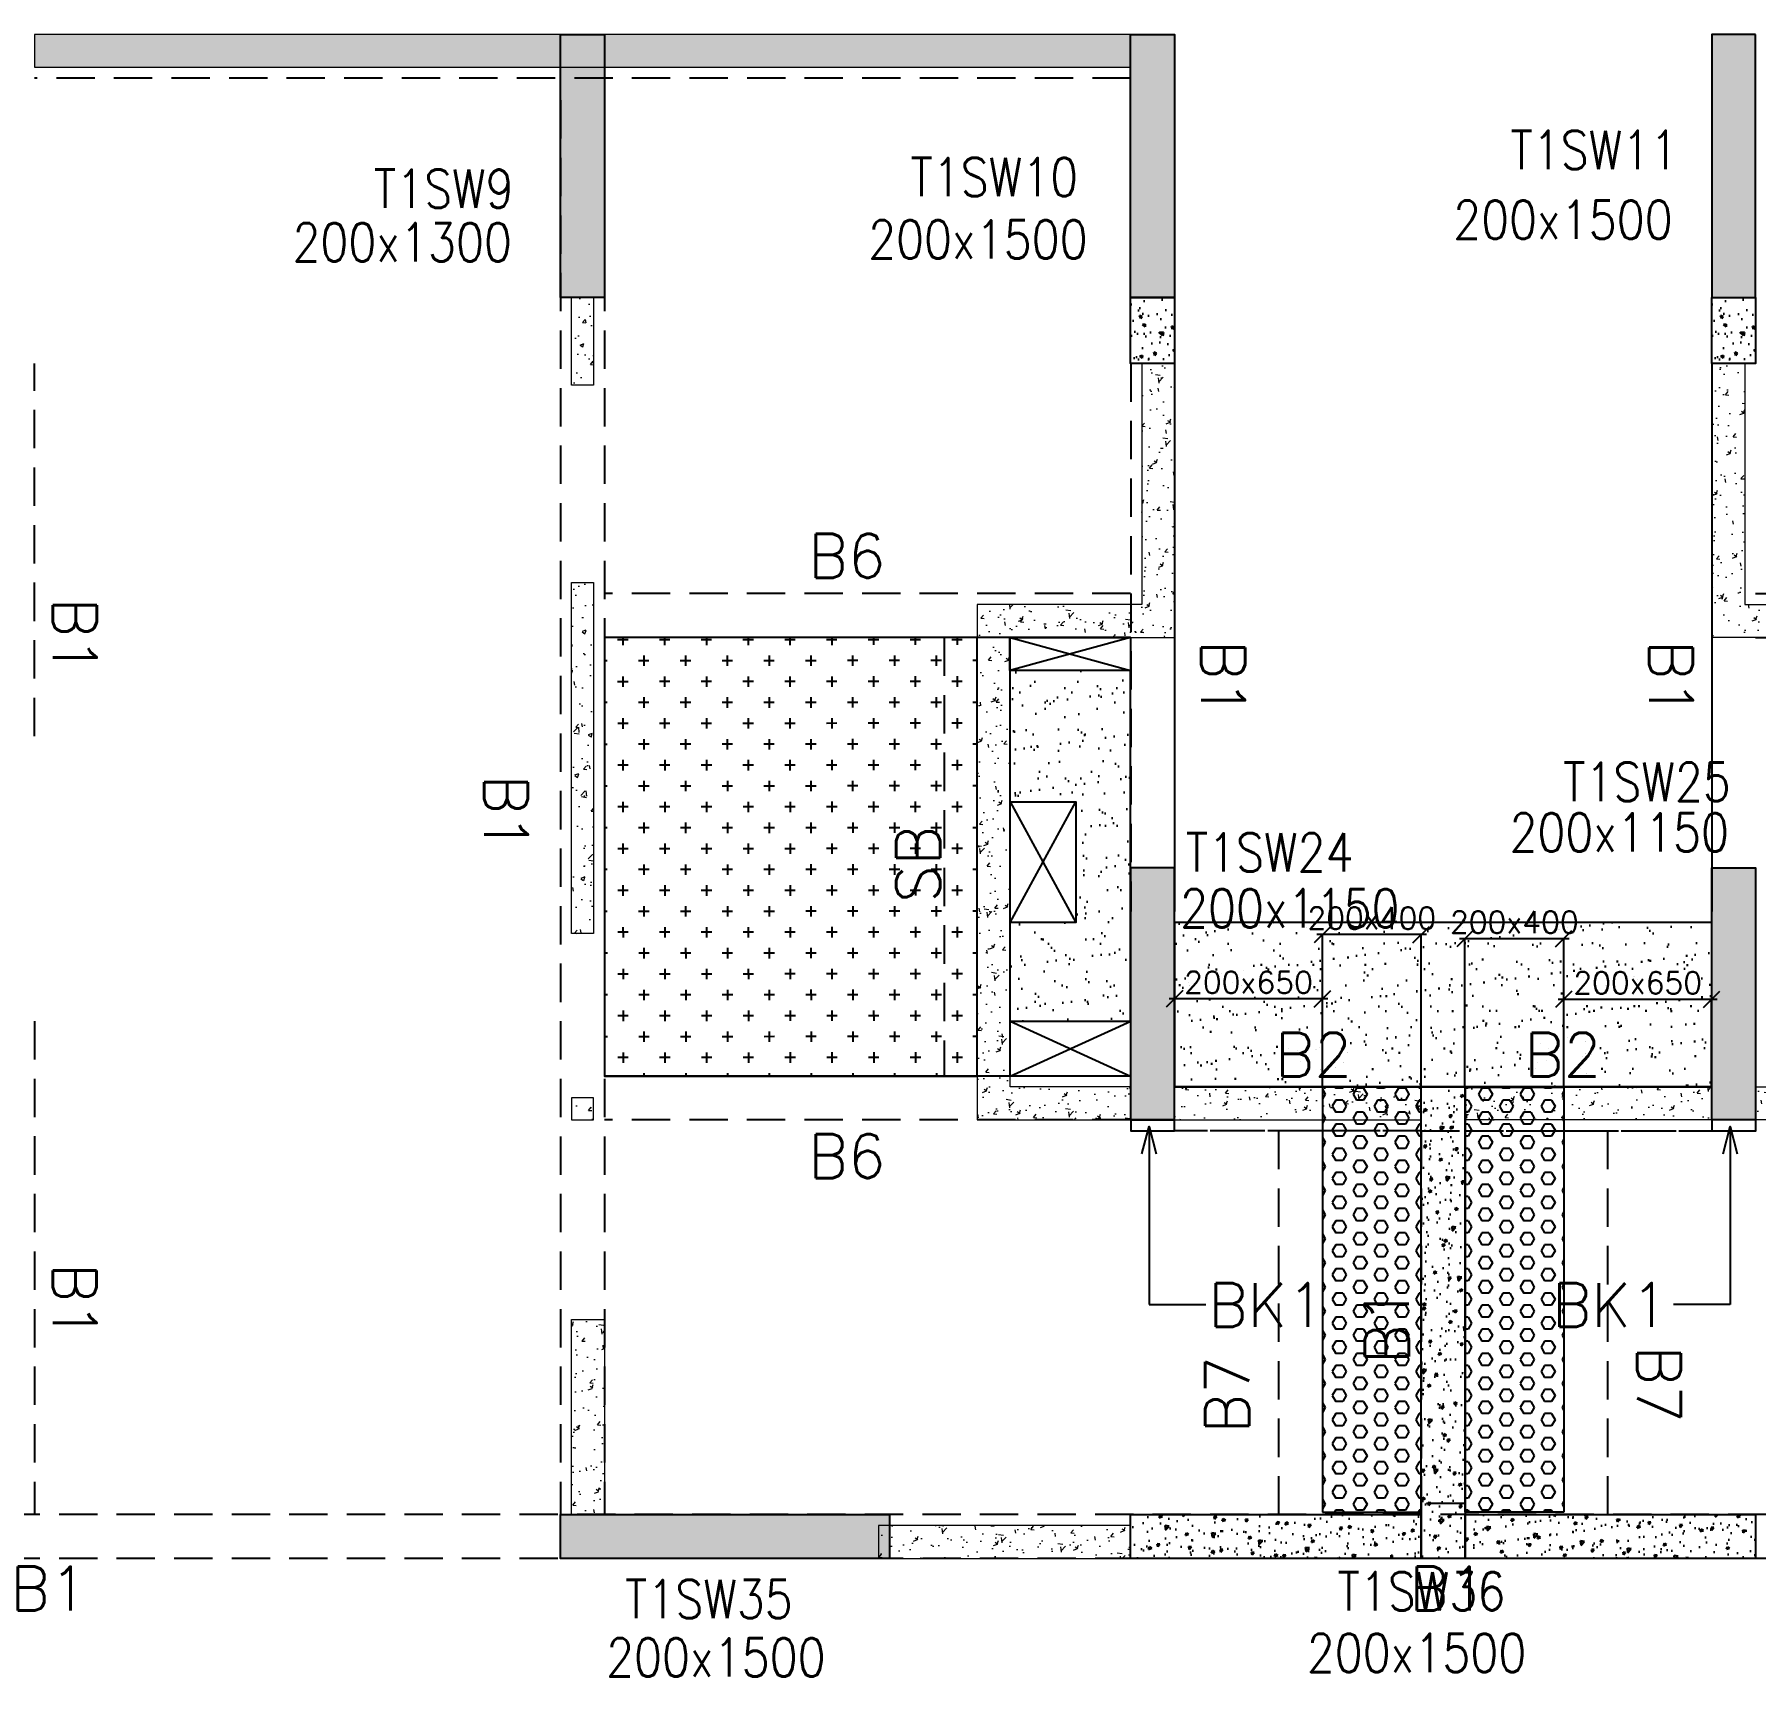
# Model space of a CAD drawing. Header units: millimetres. Extents: x 1078357 to 2594950, y -4969473 to -4636555.
# Drawn here: x 2183805 to 2191655, y -4665641 to -4658153 of the extents above; entities that cross this region are included whole.
import ezdxf

# ---------------------------------------------------------------- set-up
doc = ezdxf.new("R2010")
doc.units = ezdxf.units.MM
doc.header["$PDMODE"] = 35
for name, pattern in [('CONTINOUS', [0]), ('HIDDEN', [0.375, 0.25, -0.125]), ('New Retail block$0$CONTINOUS', [0])]:
    doc.linetypes.add(name, pattern=pattern)
doc.layers.get('0').update_dxf_attribs({"lineweight": 0})
doc.layers.get('Defpoints').update_dxf_attribs({"lineweight": 0})
for name, color, linetype, lineweight in [('A-_ANOTDIMA_D-', 6, 'Continuous', 13), ('COL. NO.', 30, 'Continuous', 25), ('COL. SIZE', 7, 'Continuous', 25), ('DIM', 9, 'Continuous', 25), ('HATCH', 8, 'Continuous', 30), ('RCC UPSTAND', 43, 'Continuous', 30), ('S-NON STR RCC WALL', 8, 'Continuous', 0)]:
    doc.layers.add(name, color=color, linetype=linetype, lineweight=lineweight)
for name, color, linetype in [('B-200x325', 201, 'HIDDEN'), ('B-200x375', 41, 'HIDDEN'), ('B-200x400', 44, 'HIDDEN'), ('B-200x650', 241, 'HIDDEN'), ('B-300xSLAB THK.', 151, 'Continuous'), ('BK1-200x650', 241, 'HIDDEN'), ('DC BEAM NO.', 7, 'Continuous'), ('DROP SLAB', 8, 'Continuous'), ('NON STR. RCC WALL', 6, 'Continuous'), ('S-COLUMN_SHEAR WALL', 1, 'Continuous'), ('S-PROJECTION', 54, 'New Retail block$0$CONTINOUS'), ('SLAB FOLD', 8, 'Continuous')]:
    doc.layers.add(name, color=color, linetype=linetype)
doc.styles.add('Roman', font='romans')
doc.styles.add('ROMANS', font='romans.shx', dxfattribs={"width": 0.85})
doc.dimstyles.new('HARESH', dxfattribs={"dimtxt": 150, "dimasz": 75, "dimexe": 0, "dimexo": 0, "dimgap": 25, "dimtad": 1, "dimdec": 0, "dimdsep": 46, "dimtxsty": 'Roman', "dimblk": 'OBLIQUE', "dimcen": 225, "dimdle": 25, "dimclrd": 2, "dimclre": 2, "dimclrt": 7, "dimadec": 8, "dimazin": 1, "dimtfac": 1, "dimtdec": 0, "dimtmove": 0, "dimatfit": 0, "dimfxl": 1, "dimlwd": -1, "dimlwe": -1, "dimarcsym": 0})
pattern_1 = [(50, (-4174040.86, 23111537.25), (182.184669, -15.9390855), [19.05, -209.55]), (355, (-4174040.86, 23111537.25), (-35.2434214, 191.0568452), [15.24, -167.6405842]), (100.4514447, (-4174025.68, 23111535.92), (146.9412471, 175.1177519), [16.1900088, -178.0902446]), (46.1842, (-4174040.86, 23111588.05), (271.0790409, -42.042328), [28.575, -314.325]), (96.6355576, (-4174018.27, 23111584.54), (237.404134, 247.4261246), [24.2850231, -267.1356082]), (351.1841512, (-4174040.86, 23111588.05), (237.404134, 247.4261246), [22.859967, -251.459732]), (21, (-4174015.46, 23111575.35), (151.6143913, -102.2651982), [19.05, -209.55]), (326, (-4174015.46, 23111575.35), (61.8020283, 184.1879661), [15.24, -167.64]), (71.451445, (-4174002.83, 23111566.83), (213.4164193, 81.9227689), [16.1900088, -178.0899376]), (37.5, (-4174040.86, 23111537.25), (3.08860325, 84.55503887), [0, -165.608, 0, -170.18, 0, -168.275]), (7.5, (-4174040.86, 23111537.25), (66.8196625, 100.18057482), [0, -97.028, 0, -161.798, 0, -64.135]), (327.5, (-4174097.5, 23111537.25), (135.59059517, -5.728744), [0, -63.5, 0, -198.12, 0, -262.89]), (317.5, (-4174122.9, 23111537.25), (148.1291814, 25.42649103), [0, -82.55, 0, -131.572, 0, -186.69])]
pattern_2 = [(230, (4727549.14, -7873102.54), (-143.4520365, 12.550427), [15, -165]), (175, (4727549.14, -7873102.54), (27.7502667, -150.438427), [12, -132]), (280.4514445, (4727537.18, -7873101.49), (-115.7017693, -137.887998), [12.7480384, -140.2284224]), (226.1842, (4727549.14, -7873142.54), (-213.448266, 33.103856), [22.5, -247.5]), (276.6356355, (4727531.35, -7873139.78), (-186.932389, -194.82372), [19.122068, -210.342752]), (171.184164, (4727549.14, -7873142.54), (-186.932389, -194.82372), [18, -198]), (201, (4727529.14, -7873132.54), (-119.3814104, 80.523778), [15, -165]), (146, (4727529.14, -7873132.54), (-48.6630664, -145.030009), [12, -132]), (251.4514447, (4727519.19, -7873125.83), (-168.0444753, -64.5062306), [12.748038, -140.2284224]), (217.5, (4727549.137, -7873102.536), (-2.43197106, -66.57877077), [0, -130.4, 0, -134, 0, -132.5]), (187.5, (4727549.14, -7873102.536), (-52.6139075, -78.8823424), [0, -76.4, 0, -127.4, 0, -50.5]), (147.5, (4727593.737, -7873102.536), (-106.7644872, 4.51097435), [0, -50, 0, -156, 0, -207]), (137.5, (4727613.74, -7873102.54), (-116.6372339, -20.0209965), [0, -65, 0, -103.6, 0, -147])]
pattern_3 = [(180, (2168054.783, -4476147.51), (-7e-15, -54.992613), [31.75, -63.5]), (300, (2168054.783, -4476147.51), (47.625, 27.496307), [31.75, -63.5]), (240, (2168023.033, -4476147.51), (47.625, -27.496307), [31.75, -63.5])]

# ---------------------------------------------------------------- blocks, each defined once
blk = doc.blocks.new('_Oblique')
at = {"color": 0, "linetype": 'ByBlock', "lineweight": -2}
blk.add_line((-0.5, -0.5), (0.5, 0.5), dxfattribs=at)
blk = doc.blocks.new('*D1574')
at = {"layer": 'Defpoints', "color": 0, "ltscale": 700, "transparency": 16777216}
for p in [(2189679.3, -4662257.5), (2189679.3, -4662952.5, 0), (2190129.4, -4662952.5, 0)]:
    blk.add_point(p, dxfattribs=at)
at = {"layer": 'DIM', "color": 2, "ltscale": 700, "transparency": 16777216}
for p, q in [((2190154.4, -4662257.5), (2189654.3, -4662257.5)), ((2189679.3, -4662952.5), (2189679.3, -4662257.5)), ((2190129.4, -4662952.5), (2190129.4, -4662257.5))]:
    blk.add_line(p, q, dxfattribs=at)
at = {"layer": 'DIM', "color": 2, "ltscale": 700, "transparency": 16777216, "xscale": 75, "yscale": 75, "zscale": 75, "rotation": 180}
blk.add_blockref('_Oblique', (2189679.3, -4662257.5), dxfattribs=at)
at = {"layer": 'DIM', "color": 2, "ltscale": 700, "transparency": 16777216, "xscale": 75, "yscale": 75, "zscale": 75}
blk.add_blockref('_Oblique', (2190129.4, -4662257.5), dxfattribs=at)
at = {"layer": 'DIM', "color": 7, "ltscale": 700, "transparency": 16777216, "insert": (2189904.3, -4662182.5), "char_height": 150, "attachment_point": 5, "style": 'Roman'}
blk.add_mtext('{\\H0.666667x;200x400}', dxfattribs=at)
blk = doc.blocks.new('*D1575')
at = {"layer": 'Defpoints', "color": 0, "ltscale": 700, "transparency": 16777216}
for p in [(2189004.6, -4662550.4), (2189004.6, -4662952.5, 0), (2189679.3, -4662952.5, 0)]:
    blk.add_point(p, dxfattribs=at)
at = {"layer": 'DIM', "color": 2, "ltscale": 700, "transparency": 16777216}
for p, q in [((2189704.3, -4662550.4), (2188979.6, -4662550.4)), ((2189004.6, -4662952.5), (2189004.6, -4662550.4)), ((2189679.3, -4662952.5), (2189679.3, -4662550.4))]:
    blk.add_line(p, q, dxfattribs=at)
at = {"layer": 'DIM', "color": 2, "ltscale": 700, "transparency": 16777216, "xscale": 75, "yscale": 75, "zscale": 75, "rotation": 180}
blk.add_blockref('_Oblique', (2189004.6, -4662550.4), dxfattribs=at)
at = {"layer": 'DIM', "color": 2, "ltscale": 700, "transparency": 16777216, "xscale": 75, "yscale": 75, "zscale": 75}
blk.add_blockref('_Oblique', (2189679.3, -4662550.4), dxfattribs=at)
at = {"layer": 'DIM', "color": 7, "ltscale": 700, "transparency": 16777216, "insert": (2189341.9, -4662475.4), "char_height": 150, "attachment_point": 5, "style": 'Roman'}
blk.add_mtext('{\\H0.666667x;200x650}', dxfattribs=at)
blk = doc.blocks.new('*D1576')
at = {"layer": 'Defpoints', "color": 0, "ltscale": 700, "transparency": 16777216}
for p in [(2190779.5, -4662275.8), (2190329.4, -4662952.5, 0), (2190779.5, -4662952.5, 0)]:
    blk.add_point(p, dxfattribs=at)
at = {"layer": 'DIM', "color": 2, "ltscale": 700, "transparency": 16777216}
for p, q in [((2190304.4, -4662275.8), (2190804.5, -4662275.8)), ((2190329.4, -4662952.5), (2190329.4, -4662275.8)), ((2190779.5, -4662952.5), (2190779.5, -4662275.8))]:
    blk.add_line(p, q, dxfattribs=at)
at = {"layer": 'DIM', "color": 2, "ltscale": 700, "transparency": 16777216, "xscale": 75, "yscale": 75, "zscale": 75, "rotation": 180}
blk.add_blockref('_Oblique', (2190329.4, -4662275.8), dxfattribs=at)
at = {"layer": 'DIM', "color": 2, "ltscale": 700, "transparency": 16777216, "xscale": 75, "yscale": 75, "zscale": 75}
blk.add_blockref('_Oblique', (2190779.5, -4662275.8), dxfattribs=at)
at = {"layer": 'DIM', "color": 7, "ltscale": 700, "transparency": 16777216, "insert": (2190554.5, -4662200.8), "char_height": 150, "attachment_point": 5, "style": 'Roman'}
blk.add_mtext('{\\H0.666667x;200x400}', dxfattribs=at)
blk = doc.blocks.new('*D1577')
at = {"layer": 'Defpoints', "color": 0, "ltscale": 700, "transparency": 16777216}
for p in [(2191454.4, -4662552.4), (2190779.5, -4662952.5, 0), (2191454.4, -4662952.5, 0)]:
    blk.add_point(p, dxfattribs=at)
at = {"layer": 'DIM', "color": 2, "ltscale": 700, "transparency": 16777216}
for p, q in [((2190754.5, -4662552.4), (2191479.4, -4662552.4)), ((2190779.5, -4662952.5), (2190779.5, -4662552.4)), ((2191454.4, -4662952.5), (2191454.4, -4662552.4))]:
    blk.add_line(p, q, dxfattribs=at)
at = {"layer": 'DIM', "color": 2, "ltscale": 700, "transparency": 16777216, "xscale": 75, "yscale": 75, "zscale": 75, "rotation": 180}
blk.add_blockref('_Oblique', (2190779.5, -4662552.4), dxfattribs=at)
at = {"layer": 'DIM', "color": 2, "ltscale": 700, "transparency": 16777216, "xscale": 75, "yscale": 75, "zscale": 75}
blk.add_blockref('_Oblique', (2191454.4, -4662552.4), dxfattribs=at)
at = {"layer": 'DIM', "color": 7, "ltscale": 700, "transparency": 16777216, "insert": (2191117, -4662477.4), "char_height": 150, "attachment_point": 5, "style": 'Roman'}
blk.add_mtext('{\\H0.666667x;200x650}', dxfattribs=at)
blk = doc.blocks.new('G$CD63B60BD')
at = {"layer": 'COL. NO.', "linetype": 'Continuous', "style": 'ROMANS', "width": 0.85}
for s, p in [('T1SW11', (25182.1, 15285.8, -320.4)), ('T1SW10', (22445.4, 15162.1, -320.4)), ('T1SW9', (19998.6, 15108.5, -323.1)), ('T1SW25', (25422.3, 12404.1, -320.4)), ('T1SW24', (23701.3, 12082.3, -320.4)), ('T1SW36', (24393.6, 8712.9, -320.4)), ('T1SW35', (21143.9, 8676.9, -320.4))]:
    blk.add_text(s, height=175, dxfattribs=at).set_placement(p)
at = {"layer": 'COL. SIZE', "linetype": 'Continuous', "style": 'ROMANS', "width": 0.85}
for s, p in [('200x1500', (24921.1, 14967.4, -320.4)), ('200x1300', (19627.1, 14864.7, -323.1)), ('200x1500', (22252.8, 14877.6, -320.4)), ('200x1150', (25177.8, 12173.6, -320.4)), ('200x1150', (23675.2, 11827.3, -320.4)), ('200x1500', (21057.7, 8411.3, -320.4)), ('200x1500', (24253.5, 8431.8, -320.4))]:
    blk.add_text(s, height=175, dxfattribs=at).set_placement(p)

msp = doc.modelspace()

# ---------------------------------------------------------------- hatches: boundary and pattern name
at = {"layer": 'DROP SLAB'}
h = msp.add_hatch(dxfattribs=at)
h.set_pattern_fill('CROSS', color=8, scale=15, angle=0.03079)
h.set_pattern_definition([(180.03079016, (-1099062.11, 9379553.9), (-95.1987999, -95.3011726), [47.625, -142.875]), (270.03079016, (-1099085.93, 9379577.7), (95.3011726, -95.1987999), [47.625, -142.875])])
h.paths.add_polyline_path([(2188104.6, -4660902.8), (2186404.6, -4660902.8), (2186404.6, -4662902.6), (2188104.6, -4662902.6)])
at = {"layer": 'HATCH'}
h = msp.add_hatch(dxfattribs=at)
h.set_pattern_fill('AR-SAND', color=8, scale=3, angle=0.02985)
h.set_pattern_definition([(37.47015413, (-2843228.97, 18697456.11), (-4.72361136, 146.8264517), [0, -115.824, 0, -129.54, 0, -123.825]), (7.4701541, (-2843228.97, 18697456.11), (134.9689868, 214.9772528), [0, -62.484, 0, -104.394, 0, -40.005]), (327.4701541, (-2843322.7, 18697456.16), (237.2979035, 0.3075449), [0, -38.1, 0, -137.16, 0, -179.07]), (317.4701541, (-2843322.7, 18697456.16), (229.1017424, 66.759465), [0, -19.05, 0, -89.916, 0, -102.87])])
h.paths.add_polyline_path([(2188804, -4661052.5), (2188254, -4661052.5), (2188254, -4661652.5), (2188554, -4661652.5), (2188554, -4662202.5), (2188254, -4662202.5), (2188254, -4662652.5), (2188804, -4662652.5)])
h = msp.add_hatch(dxfattribs=at)
h.set_pattern_fill('AR-SAND', color=8, scale=3, angle=179.97015)
h.set_pattern_definition([(37.4701541, (-1779853.65, 14013436.92), (-4.72361136, 146.8264517), [0, -115.824, 0, -129.54, 0, -123.825]), (7.4701541, (-1779853.65, 14013436.92), (134.9689868, 214.9772528), [0, -62.484, 0, -104.394, 0, -40.005]), (327.4701541, (-1779947.37, 14013436.97), (237.2979035, 0.3075449), [0, -38.1, 0, -137.16, 0, -179.07]), (317.4701541, (-1779947.37, 14013436.97), (229.1017424, 66.759465), [0, -19.05, 0, -89.916, 0, -102.87])])
h.paths.add_polyline_path([(2191454.6, -4662202.5), (2189004.6, -4662202.5), (2189004.6, -4662952.5), (2191454.6, -4662952.5)])
h = msp.add_hatch(dxfattribs=at)
h.set_pattern_fill('AR-SAND', color=8, scale=3, angle=179.97015)
h.set_pattern_definition([(37.4701541, (-1779853.23, 14013436.91), (-4.72361136, 146.8264517), [0, -115.824, 0, -129.54, 0, -123.825]), (7.4701541, (-1779853.23, 14013436.9), (134.9689868, 214.9772528), [0, -62.484, 0, -104.394, 0, -40.005]), (327.4701541, (-1779946.95, 14013436.96), (237.2979035, 0.3075449), [0, -38.1, 0, -137.16, 0, -179.07]), (317.4701541, (-1779946.95, 14013436.96), (229.1017424, 66.759465), [0, -19.05, 0, -89.916, 0, -102.87])])
h.paths.add_polyline_path([(2191455, -4662352.5), (2189005, -4662352.5), (2189005, -4662952.5), (2191455, -4662952.5)])
at = {"layer": 'RCC UPSTAND'}
h = msp.add_hatch(dxfattribs=at)
h.set_pattern_fill('AR-CONC', color=8, scale=20, angle=90)
h.set_pattern_definition([(140, (-1019195.48, -7198097.03), (12.550427, 143.4520365), [15, -165]), (85, (-1019195.48, -7198097.03), (-150.438427, -27.7502667), [12, -132]), (190.4514445, (-1019194.43, -7198085.08), (-137.887998, 115.7017693), [12.7480384, -140.2284224]), (136.1842, (-1019235.48, -7198097.03), (33.103856, 213.448266), [22.5, -247.5]), (186.6356355, (-1019232.72, -7198079.25), (-194.82372, 186.932389), [19.122068, -210.342752]), (81.184164, (-1019235.48, -7198097.03), (-194.82372, 186.932389), [18, -198]), (111, (-1019225.48, -7198077.03), (80.523778, 119.3814104), [15, -165]), (56, (-1019225.48, -7198077.03), (-145.030009, 48.6630664), [12, -132]), (161.4514447, (-1019218.77, -7198067.09), (-64.5062306, 168.0444753), [12.748038, -140.2284224]), (127.5, (-1019195.48, -7198097.034), (-66.57877077, 2.43197106), [0, -130.4, 0, -134, 0, -132.5]), (97.5, (-1019195.48, -7198097.034), (-78.8823424, 52.6139075), [0, -76.4, 0, -127.4, 0, -50.5]), (57.5, (-1019195.48, -7198141.634), (4.51097435, 106.7644872), [0, -50, 0, -156, 0, -207]), (47.5, (-1019195.48, -7198161.63), (-20.0209965, 116.6372339), [0, -65, 0, -103.6, 0, -147])])
h.paths.add_polyline_path([(2189004.5, -4659352.5), (2189004.5, -4659652.5), (2188804.6, -4659652.5), (2188804.6, -4659352.5)])
h = msp.add_hatch(dxfattribs=at)
h.set_pattern_fill('AR-CONC', color=8, scale=20, angle=90)
h.set_pattern_definition([(140, (-1016545.48, -7198097.04), (12.550427, 143.4520365), [15, -165]), (85, (-1016545.48, -7198097.04), (-150.438427, -27.7502667), [12, -132]), (190.4514445, (-1016544.43, -7198085.08), (-137.887998, 115.7017693), [12.7480384, -140.2284224]), (136.1842, (-1016585.48, -7198097.04), (33.103856, 213.448266), [22.5, -247.5]), (186.6356355, (-1016582.72, -7198079.25), (-194.82372, 186.932389), [19.122068, -210.342752]), (81.184164, (-1016585.48, -7198097.04), (-194.82372, 186.932389), [18, -198]), (111, (-1016575.48, -7198077.04), (80.523778, 119.3814104), [15, -165]), (56, (-1016575.48, -7198077.04), (-145.030009, 48.6630664), [12, -132]), (161.4514447, (-1016568.77, -7198067.09), (-64.5062306, 168.0444753), [12.748038, -140.2284224]), (127.5, (-1016545.48, -7198097.04), (-66.57877077, 2.43197106), [0, -130.4, 0, -134, 0, -132.5]), (97.5, (-1016545.48, -7198097.04), (-78.8823424, 52.6139075), [0, -76.4, 0, -127.4, 0, -50.5]), (57.5, (-1016545.48, -7198141.64), (4.51097435, 106.7644872), [0, -50, 0, -156, 0, -207]), (47.5, (-1016545.48, -7198161.64), (-20.0209965, 116.6372339), [0, -65, 0, -103.6, 0, -147])])
h.paths.add_polyline_path([(2191654.5, -4659352.5), (2191654.5, -4659652.5), (2191454.6, -4659652.5), (2191454.6, -4659352.5)])
h = msp.add_hatch(dxfattribs=at)
h.set_pattern_fill('AR-CONC', color=8, scale=20, angle=180)
h.set_pattern_definition([(230, (4727549.14, -7873102.54), (-143.4520365, 12.550427), [15, -165]), (175, (4727549.14, -7873102.54), (27.7502667, -150.438427), [12, -132]), (280.4514445, (4727537.18, -7873101.49), (-115.7017693, -137.887998), [12.7480384, -140.2284224]), (226.1842, (4727549.14, -7873142.54), (-213.448266, 33.103856), [22.5, -247.5]), (276.6356355, (4727531.35, -7873139.78), (-186.932389, -194.82372), [19.122068, -210.342752]), (171.184164, (4727549.14, -7873142.54), (-186.932389, -194.82372), [18, -198]), (201, (4727529.14, -7873132.54), (-119.3814104, 80.523778), [15, -165]), (146, (4727529.14, -7873132.54), (-48.6630664, -145.030009), [12, -132]), (251.4514447, (4727519.19, -7873125.83), (-168.0444753, -64.5062306), [12.748038, -140.2284224]), (217.5, (4727549.137, -7873102.536), (-2.43197106, -66.57877077), [0, -130.4, 0, -134, 0, -132.5]), (187.5, (4727549.14, -7873102.536), (-52.6139075, -78.8823424), [0, -76.4, 0, -127.4, 0, -50.5]), (147.5, (4727593.737, -7873102.536), (-106.7644872, 4.51097435), [0, -50, 0, -156, 0, -207]), (137.5, (4727613.74, -7873102.54), (-116.6372339, -20.0209965), [0, -65, 0, -103.6, 0, -147])])
h.paths.add_polyline_path([(2190129.6, -4662952.5), (2190329.6, -4662952.5), (2190329.6, -4665102.5), (2190129.6, -4665102.5)])
h = msp.add_hatch(dxfattribs=at)
h.set_pattern_fill('AR-CONC', color=8, scale=20, angle=180)
h.set_pattern_definition(pattern_2)
h.paths.add_polyline_path([(2188804.6, -4664902.5), (2190129.6, -4664902.5), (2190129.6, -4665102.4), (2188804.6, -4665102.4)])
h = msp.add_hatch(dxfattribs=at)
h.set_pattern_fill('AR-CONC', color=8, scale=20, angle=180)
h.set_pattern_definition(pattern_2)
h.paths.add_polyline_path([(2190329.6, -4664902.5), (2191654.6, -4664902.5), (2191654.6, -4665102.5), (2190329.6, -4665102.5)])
at = {"layer": 'S-COLUMN_SHEAR WALL', "lineweight": 25}
h = msp.add_hatch(color=1, dxfattribs=at)
h.dxf.hatch_style = 1
h.paths.add_polyline_path([(2186204.6, -4659352.6), (2186404.6, -4659352.6), (2186404.6, -4658152.5), (2186204.6, -4658152.5)])
at = {"layer": 'S-COLUMN_SHEAR WALL', "lineweight": 25, "extrusion": (-1.00316e-06, 2.11765e-11, 1)}
h = msp.add_hatch(color=1, dxfattribs=at)
h.dxf.hatch_style = 1
h.paths.add_polyline_path([(2188804.6, -4658152.5), (2189004.6, -4658152.5), (2189004.6, -4659352.5), (2188804.6, -4659352.5)])
at = {"layer": 'S-COLUMN_SHEAR WALL', "lineweight": 25, "extrusion": (1.00316e-06, 1.91639e-11, 1)}
h = msp.add_hatch(color=1, dxfattribs=at)
h.dxf.hatch_style = 1
h.paths.add_polyline_path([(2191654.6, -4658152.5), (2191454.6, -4658152.5), (2191454.6, -4659352.5), (2191654.6, -4659352.5)])
at = {"layer": 'S-COLUMN_SHEAR WALL', "lineweight": 25, "extrusion": (-1.00316e-06, 2.11765e-11, 1)}
h = msp.add_hatch(color=1, dxfattribs=at)
h.dxf.hatch_style = 1
h.paths.add_polyline_path([(2188804.6, -4663102.5), (2189004.6, -4663102.5), (2189004.6, -4661952.6), (2188804.6, -4661952.6)])
at = {"layer": 'S-COLUMN_SHEAR WALL', "lineweight": 25, "extrusion": (1.00316e-06, 1.91639e-11, 1)}
h = msp.add_hatch(color=1, dxfattribs=at)
h.dxf.hatch_style = 1
h.paths.add_polyline_path([(2191654.6, -4663102.5), (2191454.6, -4663102.5), (2191454.6, -4661952.5), (2191654.6, -4661952.5)])
at = {"layer": 'S-COLUMN_SHEAR WALL', "lineweight": 25}
h = msp.add_hatch(color=1, dxfattribs=at)
h.dxf.hatch_style = 1
h.paths.add_polyline_path([(2186204.6, -4664902.5), (2187704.6, -4664902.5), (2187704.6, -4665102.5), (2186204.6, -4665102.5)])
at = {"layer": 'S-NON STR RCC WALL'}
h = msp.add_hatch(dxfattribs=at)
h.set_pattern_fill('AR-CONC', color=256)
h.set_pattern_definition([(50, (-5271265.58, 27795556.43), (182.184669, -15.93908554), [19.05, -209.55]), (355, (-5271265.58, 27795556.43), (-35.2434214, 191.0568452), [15.24, -167.6405842]), (100.4514447, (-5271250.4, 27795555.1), (146.9412471, 175.1177519), [16.1900088, -178.0902446]), (46.1842, (-5271265.58, 27795607.23), (271.0790409, -42.042328), [28.575, -314.325]), (96.6355576, (-5271242.99, 27795603.73), (237.404134, 247.4261246), [24.2850231, -267.1356082]), (351.1841512, (-5271265.58, 27795607.23), (237.404134, 247.4261246), [22.859967, -251.459732]), (21, (-5271240.18, 27795594.53), (151.6143913, -102.2651982), [19.05, -209.55]), (326, (-5271240.18, 27795594.53), (61.8020283, 184.1879661), [15.24, -167.64]), (71.451445, (-5271227.54, 27795586.01), (213.4164193, 81.9227689), [16.1900088, -178.0899376]), (37.5, (-5271265.576, 27795556.434), (3.08860325, 84.55503887), [0, -165.608, 0, -170.18, 0, -168.275]), (7.5, (-5271265.58, 27795556.43), (66.8196625, 100.18057482), [0, -97.028, 0, -161.798, 0, -64.135]), (327.5, (-5271322.22, 27795556.434), (135.59059517, -5.72874399), [0, -63.5, 0, -198.12, 0, -262.89]), (317.5, (-5271347.62, 27795556.43), (148.1291814, 25.42649103), [0, -82.55, 0, -131.572, 0, -186.69])])
h.paths.add_polyline_path([(2188802.1, -4658152.5), (2183805, -4658152.5), (2183805, -4658302.5), (2188802.1, -4658302.5)])
h = msp.add_hatch(dxfattribs=at)
h.set_pattern_fill('AR-CONC', color=256, angle=180)
h.set_pattern_definition([(50, (2186317.86, -4892742.91), (182.18467, -15.93909), [19.05, -209.55]), (355, (2186317.86, -4892742.91), (-35.24342, 191.05685), [15.24, -167.64058]), (100.451445, (2186333.04, -4892744.24), (146.94125, 175.11775), [16.19001, -178.09024]), (46.1842, (2186317.86, -4892692.11), (271.07904, -42.04233), [28.575, -314.325]), (96.63556, (2186340.45, -4892695.62), (237.40413, 247.42612), [24.28502, -267.1356]), (351.18415, (2186317.86, -4892692.1), (237.40413, 247.42612), [22.85997, -251.45973]), (21, (2186343.26, -4892704.81), (151.61439, -102.2652), [19.05, -209.55]), (326, (2186343.26, -4892704.81), (61.80203, 184.18797), [15.24, -167.64]), (71.451445, (2186355.9, -4892713.33), (213.41642, 81.92277), [16.19001, -178.08994]), (37.5, (2186317.86, -4892742.91), (3.088603, 84.555039), [0, -165.608, 0, -170.18, 0, -168.275]), (7.5, (2186317.86, -4892742.91), (66.819663, 100.180575), [0, -97.028, 0, -161.798, 0, -64.135]), (327.5, (2186261.216, -4892742.91), (135.590595, -5.728744), [0, -63.5, 0, -198.12, 0, -262.89]), (317.5, (2186235.82, -4892742.91), (148.12918, 25.42649), [0, -82.55, 0, -131.572, 0, -186.69])])
h.paths.add_polyline_path([(2186255.1, -4659352.5), (2186355.1, -4659352.5), (2186355, -4659752.5), (2186255, -4659752.5)])
h = msp.add_hatch(dxfattribs=at)
h.set_pattern_fill('AR-CONC', color=256)
h.set_pattern_definition(pattern_1)
h.paths.add_polyline_path([(2188105, -4660752.5), (2188105, -4663102.5), (2188805, -4663102.5), (2188805, -4662952.5), (2188255, -4662952.5), (2188255, -4660902.5), (2189005, -4660902.5), (2189005, -4659652.5), (2188855, -4659652.5), (2188855, -4660752.5)])
h = msp.add_hatch(dxfattribs=at)
h.set_pattern_fill('AR-CONC', color=256, angle=180)
h.set_pattern_definition(pattern_1)
h.paths.add_polyline_path([(2192355, -4660752.5), (2192355, -4663102.5), (2191655, -4663102.5), (2191655, -4662952.5), (2192205, -4662952.5), (2192205, -4660902.5), (2191455, -4660902.5), (2191455, -4659652.5), (2191605, -4659652.5), (2191605, -4660752.5)])
h = msp.add_hatch(dxfattribs=at)
h.set_pattern_fill('AR-CONC', color=256, angle=180)
h.set_pattern_definition([(50, (3283542.57, -9576762.1), (182.184669, -15.9390855), [19.05, -209.55]), (355, (3283542.57, -9576762.1), (-35.2434214, 191.056845), [15.24, -167.640584]), (100.4514447, (3283557.76, -9576763.43), (146.941247, 175.117752), [16.190009, -178.0902446]), (46.1842, (3283542.57, -9576711.3), (271.079041, -42.042328), [28.575, -314.325]), (96.6355576, (3283565.16, -9576714.8), (237.404134, 247.426125), [24.285023, -267.135608]), (351.184151, (3283542.57, -9576711.3), (237.404134, 247.426125), [22.859967, -251.459732]), (21, (3283567.97, -9576724), (151.6143913, -102.265198), [19.05, -209.55]), (326, (3283567.97, -9576724), (61.802028, 184.187966), [15.24, -167.64]), (71.451445, (3283580.6, -9576732.52), (213.416419, 81.922769), [16.190009, -178.0899376]), (37.5, (3283542.573, -9576762.1), (3.08860325, 84.5550389), [0, -165.608, 0, -170.18, 0, -168.275]), (7.5, (3283542.57, -9576762.1), (66.8196625, 100.1805748), [0, -97.028, 0, -161.798, 0, -64.135]), (327.5, (3283485.93, -9576762.1), (135.5905952, -5.728744), [0, -63.5, 0, -198.12, 0, -262.89]), (317.5, (3283460.53, -9576762.1), (148.1291814, 25.426491), [0, -82.55, 0, -131.572, 0, -186.69])])
h.paths.add_polyline_path([(2186255, -4660652.5), (2186355, -4660652.5), (2186355, -4662252.5), (2186255, -4662252.5)])
h = msp.add_hatch(dxfattribs=at)
h.set_pattern_fill('AR-CONC', color=256)
h.set_pattern_definition(pattern_1)
h.paths.add_polyline_path([(2190130, -4662952.5), (2189005, -4662952.5), (2189005, -4663102.5), (2190130, -4663102.5)])
h = msp.add_hatch(dxfattribs=at)
h.set_pattern_fill('AR-CONC', color=256, angle=180)
h.set_pattern_definition(pattern_1)
h.paths.add_polyline_path([(2190330, -4662952.5), (2191455, -4662952.5), (2191455, -4663102.5), (2190330, -4663102.5)])
h = msp.add_hatch(dxfattribs=at)
h.set_pattern_fill('AR-CONC', color=256, angle=180)
h.set_pattern_definition([(50, (3283529.36, -9578126.76), (182.184669, -15.9390855), [19.05, -209.55]), (355, (3283529.36, -9578126.76), (-35.2434214, 191.056845), [15.24, -167.640584]), (100.4514447, (3283544.54, -9578128.1), (146.941247, 175.117752), [16.190009, -178.0902446]), (46.1842, (3283529.36, -9578075.96), (271.079041, -42.042328), [28.575, -314.325]), (96.6355576, (3283551.95, -9578079.47), (237.404134, 247.426125), [24.285023, -267.135608]), (351.184151, (3283529.36, -9578075.96), (237.404134, 247.426125), [22.859967, -251.459732]), (21, (3283554.76, -9578088.66), (151.6143913, -102.265198), [19.05, -209.55]), (326, (3283554.76, -9578088.66), (61.802028, 184.187966), [15.24, -167.64]), (71.451445, (3283567.4, -9578097.19), (213.416419, 81.922769), [16.190009, -178.0899376]), (37.5, (3283529.36, -9578126.765), (3.08860325, 84.5550389), [0, -165.608, 0, -170.18, 0, -168.275]), (7.5, (3283529.36, -9578126.765), (66.8196625, 100.1805748), [0, -97.028, 0, -161.798, 0, -64.135]), (327.5, (3283472.72, -9578126.765), (135.5905952, -5.728744), [0, -63.5, 0, -198.12, 0, -262.89]), (317.5, (3283447.32, -9578126.76), (148.1291814, 25.426491), [0, -82.55, 0, -131.572, 0, -186.69])])
h.paths.add_polyline_path([(2186255, -4663102.5), (2186355, -4663102.5), (2186355, -4663002.5), (2186255, -4663002.5)])
h = msp.add_hatch(dxfattribs=at)
h.set_pattern_fill('AR-CONC', color=256, angle=180)
h.set_pattern_definition([(50, (-5265280.32, 27795556.43), (182.184669, -15.93908554), [19.05, -209.55]), (355, (-5265280.32, 27795556.43), (-35.2434214, 191.0568452), [15.24, -167.6405842]), (100.4514447, (-5265265.14, 27795555.1), (146.9412471, 175.1177519), [16.1900088, -178.0902446]), (46.1842, (-5265280.32, 27795607.23), (271.0790409, -42.042328), [28.575, -314.325]), (96.6355576, (-5265257.73, 27795603.72), (237.404134, 247.4261246), [24.2850231, -267.1356082]), (351.1841512, (-5265280.32, 27795607.23), (237.404134, 247.4261246), [22.859967, -251.459732]), (21, (-5265254.92, 27795594.53), (151.6143913, -102.2651982), [19.05, -209.55]), (326, (-5265254.92, 27795594.53), (61.8020283, 184.1879661), [15.24, -167.64]), (71.451445, (-5265242.29, 27795586), (213.4164193, 81.9227689), [16.1900088, -178.0899376]), (37.5, (-5265280.32, 27795556.43), (3.08860325, 84.55503887), [0, -165.608, 0, -170.18, 0, -168.275]), (7.5, (-5265280.32, 27795556.43), (66.8196625, 100.18057482), [0, -97.028, 0, -161.798, 0, -64.135]), (327.5, (-5265336.964, 27795556.43), (135.59059517, -5.72874399), [0, -63.5, 0, -198.12, 0, -262.89]), (317.5, (-5265362.36, 27795556.43), (148.1291814, 25.42649103), [0, -82.55, 0, -131.572, 0, -186.69])])
h.paths.add_polyline_path([(2186255, -4664012.5), (2186405, -4664012.5), (2186405, -4664902.4), (2186255, -4664902.4)])
h = msp.add_hatch(dxfattribs=at)
h.set_pattern_fill('AR-CONC', color=256)
h.set_pattern_definition([(50, (-4174040.86, 23111537.25), (182.184669, -15.9390855), [19.05, -209.55]), (355, (-4174040.86, 23111537.25), (-35.2434214, 191.0568452), [15.24, -167.6405842]), (100.4514447, (-4174025.68, 23111535.92), (146.9412471, 175.1177519), [16.1900088, -178.0902446]), (46.1842, (-4174040.86, 23111588.05), (271.0790409, -42.042328), [28.575, -314.325]), (96.6355576, (-4174018.27, 23111584.54), (237.404134, 247.4261246), [24.2850231, -267.1356082]), (351.1841512, (-4174040.86, 23111588.05), (237.404134, 247.4261246), [22.859967, -251.459732]), (21, (-4174015.46, 23111575.35), (151.6143913, -102.2651982), [19.05, -209.55]), (326, (-4174015.46, 23111575.35), (61.8020283, 184.1879661), [15.24, -167.64]), (71.451445, (-4174002.83, 23111566.83), (213.4164193, 81.9227689), [16.1900088, -178.0899376]), (37.5, (-4174040.86, 23111537.25), (3.08860325, 84.55503887), [0, -165.608, 0, -170.18, 0, -168.275]), (7.5, (-4174040.86, 23111537.25), (66.8196625, 100.18057482), [0, -97.028, 0, -161.798, 0, -64.135]), (327.5, (-4174097.5, 23111537.25), (135.59059517, -5.728744), [0, -63.5, 0, -198.12, 0, -262.89]), (317.5, (-4174122.9, 23111537.25), (148.1291814, 25.42649103), [0, -82.55, 0, -131.572, 0, -186.69])])
h.paths.add_polyline_path([(2188805, -4664952.5), (2187655, -4664952.5), (2187655, -4665102.5), (2188805, -4665102.5)])
at = {"layer": 'SLAB FOLD', "ltscale": 1000}
h = msp.add_hatch(dxfattribs=at)
h.set_pattern_fill('HEX', color=8, scale=10, angle=180)
h.set_pattern_definition(pattern_3)
h.paths.add_polyline_path([(2190129.8, -4664891.9), (2189679.8, -4664891.9), (2189679.8, -4662952.6), (2190129.8, -4662952.6)])
h = msp.add_hatch(dxfattribs=at)
h.set_pattern_fill('HEX', color=8, scale=10, angle=180)
h.set_pattern_definition(pattern_3)
h.paths.add_polyline_path([(2190330.2, -4664891.9), (2190780.2, -4664891.9), (2190780.2, -4662952.6), (2190330.2, -4662952.6)])

# ---------------------------------------------------------------- linework, layer by layer
at = {"layer": 'B-200x325', "ltscale": 700}
for p, q in [((2188804.6, -4660702.8, 0), (2186404.6, -4660702.8, 0)), ((2191654.6, -4660702.8, 0), (2194054.6, -4660702.8, 0)), ((2188804.4, -4663102.6, 0), (2186404.6, -4663102.6, 0))]:
    msp.add_line(p, q, dxfattribs=at)
at = {"layer": 'B-200x325', "linetype": 'Continuous', "ltscale": 700}
for p, q in [((2188804.6, -4660902.8, 0), (2186404.6, -4660902.8, 0)), ((2191654.6, -4660902.8, 0), (2194054.6, -4660902.8, 0)), ((2188804.4, -4662902.6, 0), (2186404.6, -4662902.6, 0))]:
    msp.add_line(p, q, dxfattribs=at)
at = {"layer": 'B-200x375', "ltscale": 700}
for p, q in [((2189479.5, -4663152.5, 0), (2189479.5, -4664902.5)), ((2190979.7, -4663152.5, 0), (2190979.7, -4664902.5))]:
    msp.add_line(p, q, dxfattribs=at)
at = {"layer": 'B-200x375', "linetype": 'Continuous', "ltscale": 700}
for p, q in [((2189679.5, -4663152.5, 0), (2189679.5, -4664891.9, 0)), ((2190779.7, -4663152.5, 0), (2190779.7, -4664891.9, 0))]:
    msp.add_line(p, q, dxfattribs=at)
at = {"layer": 'B-200x400', "linetype": 'Continuous', "ltscale": 500}
for p, q in [((2190129.4, -4662952.5, 0), (2189679.3, -4662952.5, 0)), ((2190779.6, -4662952.5, 0), (2190329.5, -4662952.5, 0))]:
    msp.add_line(p, q, dxfattribs=at)
at = {"layer": 'B-200x400', "linetype": 'HIDDEN', "ltscale": 500}
for p, q in [((2190129.4, -4663152.5, 0), (2189679.3, -4663152.5, 0)), ((2190329.4, -4663152.5, 0), (2190779.6, -4663152.5, 0))]:
    msp.add_line(p, q, dxfattribs=at)
at = {"layer": 'B-200x650', "linetype": 'HIDDEN', "ltscale": 700}
for p, q in [((2188805, -4658352.5, 0), (2183805, -4658352.5, 0)), ((2186205, -4658452.6, 0), (2186205, -4664902.4, 0)), ((2186405, -4658452.6, 0), (2186405, -4664902.4, 0)), ((2183805, -4661352.5, 0), (2183805, -4659652.5, 0)), ((2188805, -4659652.5, 0), (2188805, -4662152.5, 0)), ((2183805, -4662652.5, 0), (2183805, -4664902.5, 0)), ((2189679.3, -4663152.5, 0), (2189004.6, -4663152.5, 0)), ((2190130, -4663152.5, 0), (2189005, -4663152.5, 0)), ((2190130, -4663152.5, 0), (2190130, -4664902.4, 0)), ((2190330, -4663152.5, 0), (2191455, -4663152.5, 0)), ((2190330, -4663152.5, 0), (2190330, -4664902.4, 0)), ((2190779.7, -4663152.5, 0), (2191454.6, -4663152.5, 0)), ((2192754.6, -4664902.4, 0), (2177279.6, -4664902.4, 0)), ((2192754.6, -4665102.4, 0), (2177279.6, -4665102.4, 0))]:
    msp.add_line(p, q, dxfattribs=at)
at = {"layer": 'B-200x650', "linetype": 'CONTINOUS', "ltscale": 700}
for p, q in [((2189005, -4659652.5, 0), (2189005, -4662152.5, 0)), ((2191455, -4659652.5, 0), (2191455, -4662152.5, 0)), ((2189679.3, -4662952.5, 0), (2189004.6, -4662952.5, 0)), ((2191455, -4662952.5, 0), (2189005, -4662952.5, 0)), ((2190779.6, -4662952.5, 0), (2191454.8, -4662952.5, 0))]:
    msp.add_line(p, q, dxfattribs=at)
at = {"layer": 'B-200x650', "linetype": 'HIDDEN', "ltscale": 700, "elevation": 0}
msp.add_lwpolyline([(2190129.6, -4663152.7), (2190329.6, -4663152.7), (2190329.6, -4664852.5), (2190129.6, -4664852.5)], close=True, dxfattribs=at)
at = {"layer": 'B-300xSLAB THK.', "linetype": 'HIDDEN', "ltscale": 700}
msp.add_line((2187954.3, -4660902.8, 0), (2187954.3, -4662902.6, 0), dxfattribs=at)
at = {"layer": 'B-300xSLAB THK.', "linetype": 'ByBlock', "ltscale": 700}
msp.add_line((2188254.3, -4660902.8, 0), (2188254.3, -4662902.6, 0), dxfattribs=at)
at = {"layer": 'BK1-200x650', "linetype": 'Continuous', "ltscale": 700, "elevation": 0}
for points in [[(2189005.1, -4663102.5), (2188805.1, -4663102.5), (2188805.1, -4663152.7), (2189005.1, -4663152.7)], [(2191655.1, -4663102.5), (2191455.1, -4663102.5), (2191455.1, -4663152.7), (2191655.1, -4663152.7)]]:
    msp.add_lwpolyline(points, close=True, dxfattribs=at)
at = {"layer": 'DROP SLAB', "color": 3, "linetype": 'CONTINOUS', "ltscale": 500}
for p, q in [((2188804.3, -4660902.6, 0), (2188254.3, -4661052.6, 0)), ((2188255.2, -4660902.8, 0), (2188804.3, -4661052.6, 0)), ((2188254.6, -4661652.5), (2188554.7, -4662202.5)), ((2188254.6, -4662202.5), (2188554.7, -4661652.5)), ((2188254.8, -4662652.6, 0), (2188804.6, -4662902.6, 0)), ((2188254.8, -4662902.6, 0), (2188804.8, -4662652.6, 0))]:
    msp.add_line(p, q, dxfattribs=at)
at = {"layer": 'DROP SLAB', "color": 3, "linetype": 'CONTINOUS', "ltscale": 500, "elevation": 0}
for points in [[(2188104.6, -4660902.8), (2186404.6, -4660902.8), (2186404.6, -4662902.6), (2188104.6, -4662902.6)], [(2188254.3, -4660902.8), (2188804.3, -4660902.8), (2188804.3, -4661052.6), (2188254.3, -4661052.6)], [(2188254.7, -4661652.5), (2188554.7, -4661652.5), (2188554.7, -4662202.5), (2188254.7, -4662202.5)], [(2188254.8, -4662652.6), (2188804.6, -4662652.6), (2188804.6, -4662902.6), (2188254.8, -4662902.6)]]:
    msp.add_lwpolyline(points, close=True, dxfattribs=at)
at = {"layer": 'NON STR. RCC WALL', "elevation": 0}
for points in [[(2189004.5, -4659352.5), (2189004.5, -4659652.5), (2188804.6, -4659652.5), (2188804.6, -4659352.5)], [(2191654.5, -4659352.5), (2191654.5, -4659652.5), (2191454.6, -4659652.5), (2191454.6, -4659352.5)], [(2190129.6, -4662952.5), (2190329.6, -4662952.5), (2190329.6, -4665102.5), (2190129.6, -4665102.5)], [(2188804.6, -4664902.5), (2190129.6, -4664902.5), (2190129.6, -4665102.4), (2188804.6, -4665102.4)], [(2190329.6, -4664902.5), (2191654.6, -4664902.5), (2191654.6, -4665102.5), (2190329.6, -4665102.5)]]:
    msp.add_lwpolyline(points, close=True, dxfattribs=at)
at = {"layer": 'S-COLUMN_SHEAR WALL', "color": 1, "lineweight": 25, "elevation": 0}
for points in [[(2186204.6, -4658152.5), (2186404.6, -4658152.5), (2186404.6, -4659352.6), (2186204.6, -4659352.6)], [(2186204.6, -4664902.5), (2187704.6, -4664902.5), (2187704.6, -4665102.5), (2186204.6, -4665102.5)]]:
    msp.add_lwpolyline(points, close=True, dxfattribs=at)
at = {"layer": 'S-COLUMN_SHEAR WALL', "color": 1, "lineweight": 25, "extrusion": (-1.00316e-06, 2.11765e-11, 1), "elevation": -2.2}
for points in [[(2188804.6, -4658152.5), (2189004.6, -4658152.5), (2189004.6, -4659352.5), (2188804.6, -4659352.5)], [(2188804.6, -4663102.5), (2189004.6, -4663102.5), (2189004.6, -4661952.6), (2188804.6, -4661952.6)]]:
    msp.add_lwpolyline(points, close=True, dxfattribs=at)
at = {"layer": 'S-COLUMN_SHEAR WALL', "color": 1, "lineweight": 25, "extrusion": (1.00316e-06, 1.91639e-11, 1), "elevation": 2.2}
for points in [[(2191654.6, -4658152.5), (2191454.6, -4658152.5), (2191454.6, -4659352.5), (2191654.6, -4659352.5)], [(2191654.6, -4663102.5), (2191454.6, -4663102.5), (2191454.6, -4661952.5), (2191654.6, -4661952.5)]]:
    msp.add_lwpolyline(points, close=True, dxfattribs=at)
at = {"layer": 'S-NON STR RCC WALL', "elevation": 0}
for points in [[(2188802.1, -4658152.5), (2183805, -4658152.5), (2183805, -4658302.5), (2188802.1, -4658302.5)], [(2186255.1, -4659352.5), (2186355.1, -4659352.5), (2186355, -4659752.5), (2186255, -4659752.5)], [(2188105, -4660752.5), (2188105, -4663102.5), (2188805, -4663102.5), (2188805, -4662952.5), (2188255, -4662952.5), (2188255, -4660902.5), (2189005, -4660902.5), (2189005, -4659652.5), (2188855, -4659652.5), (2188855, -4660752.5)], [(2192355, -4660752.5), (2192355, -4663102.5), (2191655, -4663102.5), (2191655, -4662952.5), (2192205, -4662952.5), (2192205, -4660902.5), (2191455, -4660902.5), (2191455, -4659652.5), (2191605, -4659652.5), (2191605, -4660752.5)], [(2190130, -4662952.5), (2189005, -4662952.5), (2189005, -4663102.5), (2190130, -4663102.5)], [(2190330, -4662952.5), (2191455, -4662952.5), (2191455, -4663102.5), (2190330, -4663102.5)]]:
    msp.add_lwpolyline(points, close=True, dxfattribs=at)
at = {"layer": 'S-NON STR RCC WALL', "ltscale": 700, "elevation": 0}
for points in [[(2186255, -4660652.5), (2186355, -4660652.5), (2186355, -4662252.5), (2186255, -4662252.5)], [(2186255, -4663102.5), (2186355, -4663102.5), (2186355, -4663002.5), (2186255, -4663002.5)], [(2186255, -4664012.5), (2186405, -4664012.5), (2186405, -4664902.4), (2186255, -4664902.4)], [(2188805, -4664952.5), (2187655, -4664952.5), (2187655, -4665102.5), (2188805, -4665102.5)]]:
    msp.add_lwpolyline(points, close=True, dxfattribs=at)
at = {"layer": 'S-PROJECTION', "elevation": 0}
msp.add_lwpolyline([(2191454.6, -4662202.5), (2189004.6, -4662202.5), (2189004.9, -4662952.5), (2191454.9, -4662952.5)], close=True, dxfattribs=at)
at = {"layer": 'SLAB FOLD', "color": 8, "ltscale": 1000, "elevation": 0}
msp.add_lwpolyline([(2188804, -4661052.5), (2188254, -4661052.5), (2188254, -4661652.5), (2188554, -4661652.5), (2188554, -4662202.5), (2188254, -4662202.5), (2188254, -4662652.5), (2188804, -4662652.5), (2188804, -4661052.5)], dxfattribs=at)
for points in [[(2189679.6, -4664891.9), (2190129.6, -4664891.9), (2190129.6, -4662952.6), (2189679.6, -4662952.6)], [(2190779.9, -4664891.9), (2190329.8, -4664891.9), (2190329.8, -4662952.6), (2190779.9, -4662952.6)]]:
    msp.add_lwpolyline(points, close=True, dxfattribs=at)

# ---------------------------------------------------------------- block references
at = {"layer": 'A-_ANOTDIMA_D-', "color": 2, "ltscale": 700}
msp.add_blockref('G$CD63B60BD', (2165354.6, -4674052.5, 0), dxfattribs=at)

# ---------------------------------------------------------------- texts
at = {"layer": 'B-200x325', "linetype": 'Continuous', "ltscale": 700, "style": 'ROMANS'}
for p in [(2187335.1, -4660630.7, -2.7), (2187335.1, -4663367.8, -2.7)]:
    msp.add_text('B6', height=200, rotation=0.00055, dxfattribs=at).set_placement(p)
at = {"layer": 'B-200x375', "linetype": 'Continuous', "ltscale": 700, "style": 'ROMANS'}
for rotation, p in [(90.00094, (2189344.7, -4664532.1, -2.7)), (269.99866, (2191114.5, -4664132.1, -2.7))]:
    msp.add_text('B7', height=200, rotation=rotation, dxfattribs=at).set_placement(p)
at = {"layer": 'B-200x650', "linetype": 'HIDDEN', "ltscale": 500, "style": 'ROMANS'}
for rotation, p in [(269.99906, (2183888.9, -4660720.4, -2.7)), (269.99906, (2189126.3, -4660914.7, -2.7)), (269.99906, (2191169, -4660914.7, -2.7)), (269.99906, (2185855.7, -4661527.5, -2.7)), (269.99906, (2183888.2, -4663754.4, -2.7)), (359.99906, (2183695.7, -4665339.7, -2.7)), (359.99906, (2190075.2, -4665339.7, -2.7))]:
    msp.add_text('B1', height=200, rotation=rotation, dxfattribs=at).set_placement(p)
at = {"layer": 'B-200x650', "linetype": 'HIDDEN', "ltscale": 700, "style": 'ROMANS'}
msp.add_text('B1', height=200, rotation=90.00094, dxfattribs=at).set_placement((2190072.6, -4664215.6, -2.7))
at = {"layer": 'B-300xSLAB THK.', "linetype": 'Continuous', "ltscale": 700, "style": 'ROMANS'}
msp.add_text('SB', height=200, rotation=90.00094, dxfattribs=at).set_placement((2187935.3, -4662113.1, -2.7))
at = {"layer": 'BK1-200x650', "linetype": 'Continuous', "ltscale": 700, "style": 'ROMANS'}
for rotation, p in [(359.99906, (2189158.2, -4664046.5, -2.7)), (0.00094, (2190726.2, -4664046.5, -2.7))]:
    msp.add_text('BK1', height=200, rotation=rotation, dxfattribs=at).set_placement(p)
at = {"layer": 'DC BEAM NO.', "linetype": 'Continuous', "ltscale": 500, "style": 'ROMANS'}
for p in [(2189462.7, -4662905.4, -2.7), (2190599.4, -4662905.4, -2.7)]:
    msp.add_text('B2', height=200, dxfattribs=at).set_placement(p)

# ---------------------------------------------------------------- dimensions: what is measured, and where the dimension line sits
at = {"layer": 'DIM', "ltscale": 700}
for base, p1, p2, picture, middle in [((2189679.3, -4662257.5, 0), (2190129.4, -4662952.5, 0), (2189679.3, -4662952.5, 0), '*D1574', (2189904.3, -4662257.5, 0)), ((2190779.5, -4662275.8, 0), (2190329.4, -4662952.5, 0), (2190779.5, -4662952.5, 0), '*D1576', (2190554.5, -4662275.8, 0))]:
    dim = msp.add_linear_dim(base=base, p1=p1, p2=p2, text='{\\H0.666667x;200x400}', dimstyle='HARESH', override={"dimtxsty": 'Roman'}, dxfattribs=at)
    dim.commit()
    dim.dimension.update_dxf_attribs({"geometry": picture, "text_midpoint": middle, "dimtype": 160})
for base, p1, p2, picture, middle in [((2189004.6, -4662550.4, 0), (2189679.3, -4662952.5, 0), (2189004.6, -4662952.5, 0), '*D1575', (2189341.9, -4662475.4, 0)), ((2191454.4, -4662552.4, 0), (2190779.5, -4662952.5, 0), (2191454.4, -4662952.5, 0), '*D1577', (2191117, -4662477.4, 0))]:
    dim = msp.add_linear_dim(base=base, p1=p1, p2=p2, text='{\\H0.666667x;200x650}', dimstyle='HARESH', override={"dimtxsty": 'Roman', "dimtmove": 1}, dxfattribs=at)
    dim.commit()
    dim.dimension.update_dxf_attribs({"geometry": picture, "text_midpoint": middle})

# ---------------------------------------------------------------- leaders
at = {"layer": 'BK1-200x650', "linetype": 'Continuous', "ltscale": 700}
for points in [[(2188888.6, -4663132.8, 0), (2188888.6, -4663944.2, 0), (2189147.4, -4663944.2, 0)], [(2191538.6, -4663132.8, 0), (2191538.6, -4663944.2, 0), (2191279.8, -4663944.2, 0)]]:
    msp.add_leader(points, dimstyle='HARESH', override={"dimasz": 125, "dimgap": 25, "dimtad": 0, "dimldrblk": 'Open30'}, dxfattribs=at)

doc.saveas('drawing.dxf')
